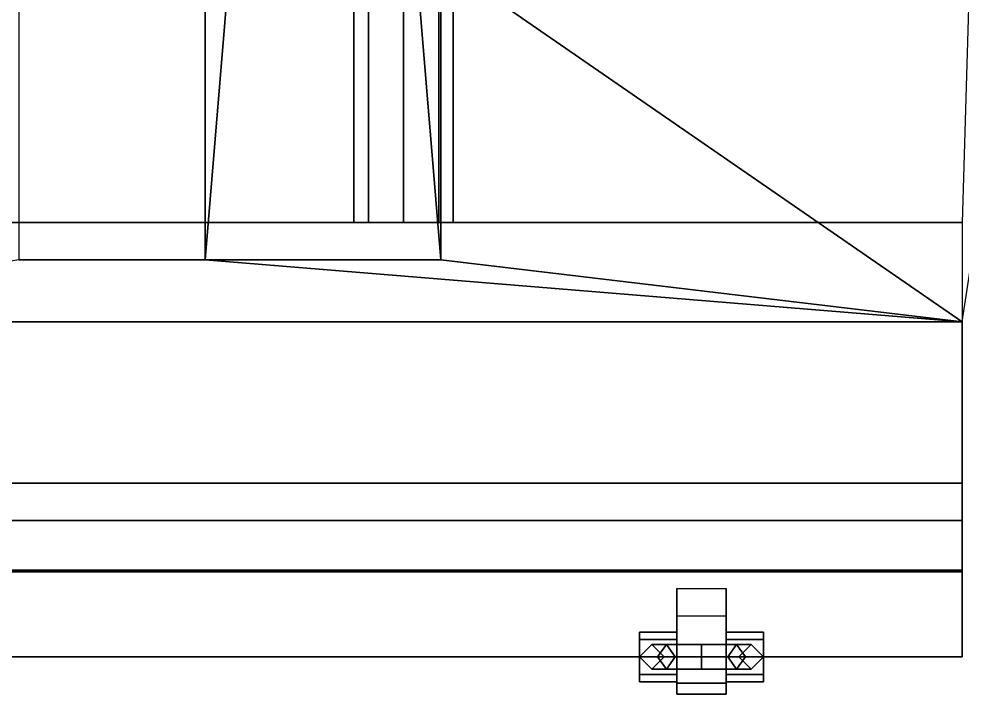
# Model space of a CAD drawing. Header units: millimetres. Extents: x -0.9 to 1.2, y -2.1 to 13.
# Drawn here: x -0.23 to 0.53, y -1.96 to -1.416 of the extents above; entities that cross this region are included whole.
import ezdxf

# ---------------------------------------------------------------- set-up
doc = ezdxf.new("R2010")
doc.units = ezdxf.units.MM
doc.layers.add('gun', color=1, linetype='Continuous')

msp = doc.modelspace()

# ---------------------------------------------------------------- linework, layer by layer
for points in [[(0.63, 1.81, 0.35), (0.53, -1.58, 0.35), (-0.53, -1.58, 0.35), (-0.63, 1.81, 0.35)], [(0.11, -1.37, 0.96808), (0.53, -1.66, 0.89), (0.53, -1.66, 0.89), (0.61, -1.14, 1.03)], [(-0.23, -1.61, 0.90346), (-0.08, -1.61, 0.90346), (-0.08, -1.37, 0.96808), (-0.23, -1.37, 0.96808)], [(-0.06, -1.37, 1.03), (-0.08, -1.37, 0.96808), (-0.08, -1.61, 0.90346), (-0.08, -1.61, 0.92)], [(-0.06, -1.37, 1.03), (-0.08, -1.61, 0.92), (0.11, -1.61, 0.92), (0.09, -1.37, 1.03)], [(0.11, -1.61, 0.92), (0.11, -1.61, 0.90346), (0.11, -1.37, 0.96808), (0.09, -1.37, 1.03)], [(0.11, -1.61, 0.90346), (0.53, -1.66, 0.89), (0.53, -1.66, 0.89), (0.11, -1.37, 0.96808)], [(-0.53, -1.82, 0.35), (-0.53, -1.58, 0.35), (0.53, -1.58, 0.35), (0.53, -1.82, 0.35)], [(-0.23, -1.61, 0.90346), (-0.53, -1.66, 0.89), (0.53, -1.66, 0.89), (-0.08, -1.61, 0.90346)], [(-0.08, -1.61, 0.92), (-0.08, -1.61, 0.90346), (0.11, -1.61, 0.90346), (0.11, -1.61, 0.92)], [(-0.08, -1.61, 0.90346), (0.53, -1.66, 0.89), (0.53, -1.66, 0.89), (0.11, -1.61, 0.90346)], [(-0.53, -1.66, 0.89), (-0.53, -1.79, 0.86), (0.53, -1.79, 0.86), (0.53, -1.66, 0.89)], [(-0.53, -1.79, 0.86), (-0.53, -1.86, 0.8), (0.53, -1.86, 0.8), (0.53, -1.79, 0.86)], [(-0.53, -1.86143, 0.39143), (-0.53, -1.82, 0.35), (0.53, -1.82, 0.35), (0.53, -1.86143, 0.39143)], [(-0.53, -1.86, 0.8), (-0.53, -1.93, 0.64), (0.53, -1.93, 0.64), (0.53, -1.86, 0.8)], [(-0.53, -1.93, 0.64), (-0.53, -1.86143, 0.39143), (0.53, -1.86143, 0.39143), (0.53, -1.93, 0.64)], [(0.3, -1.87483, 0.44), (0.3, -1.91586, 0.45586), (0.3, -1.91, 0.47)], [(0.3, -1.87483, 0.44), (0.3, -1.91, 0.47), (0.3, -1.89732, 0.52154)], [(0.3, -1.93, 0.44), (0.3, -1.87483, 0.44), (0.34, -1.87483, 0.44), (0.34, -1.93, 0.44)], [(0.3, -1.93, 0.45), (0.3, -1.91586, 0.45586), (0.3, -1.87483, 0.44), (0.3, -1.93, 0.44)], [(0.34, -1.91, 0.47), (0.34, -1.91, 0.47), (0.34, -1.91586, 0.45586), (0.34, -1.87483, 0.44)], [(0.34, -1.89732, 0.52154), (0.34, -1.89732, 0.52154), (0.34, -1.91, 0.47), (0.34, -1.87483, 0.44)], [(0.34, -1.93, 0.44), (0.34, -1.87483, 0.44), (0.34, -1.91586, 0.45586), (0.34, -1.93, 0.45)], [(0.3, -1.91, 0.47), (0.3, -1.91586, 0.48414), (0.3, -1.89732, 0.52154)], [(0.3, -1.91586, 0.48414), (0.3, -1.93, 0.49), (0.3, -1.93, 0.5), (0.3, -1.89732, 0.52154)], [(0.3, -1.89732, 0.52154), (0.3, -1.93, 0.5), (0.34, -1.93, 0.5), (0.34, -1.89732, 0.52154)], [(0.34, -1.89732, 0.52154), (0.34, -1.89732, 0.52154), (0.34, -1.91586, 0.48414), (0.34, -1.91, 0.47)], [(0.34, -1.89732, 0.52154), (0.34, -1.93, 0.5), (0.34, -1.93, 0.49), (0.34, -1.91586, 0.48414)], [(0.27, -1.91586, 0.48414), (0.27, -1.91, 0.47), (0.27, -1.91586, 0.45586), (0.27, -1.93, 0.45)], [(0.27, -1.91586, 0.45586), (0.27, -1.91, 0.47), (0.3, -1.91, 0.47), (0.3, -1.91586, 0.45586)], [(0.27, -1.91, 0.47), (0.27, -1.91586, 0.48414), (0.3, -1.91586, 0.48414), (0.3, -1.91, 0.47)], [(0.34, -1.91586, 0.45586), (0.34, -1.91, 0.47), (0.37, -1.91, 0.47), (0.37, -1.91586, 0.45586)], [(0.34, -1.91, 0.47), (0.34, -1.91586, 0.48414), (0.37, -1.91586, 0.48414), (0.37, -1.91, 0.47)], [(0.37, -1.94414, 0.48414), (0.37, -1.93, 0.45), (0.37, -1.91586, 0.45586), (0.37, -1.91, 0.47)], [(0.37, -1.93, 0.49), (0.37, -1.94414, 0.48414), (0.37, -1.91, 0.47), (0.37, -1.91586, 0.48414)], [(0.27, -1.93, 0.49), (0.27, -1.91586, 0.48414), (0.27, -1.95, 0.47), (0.27, -1.94414, 0.48414)], [(0.27, -1.91586, 0.48414), (0.27, -1.93, 0.45), (0.27, -1.94414, 0.45586), (0.27, -1.95, 0.47)], [(0.27, -1.93, 0.45), (0.27, -1.91586, 0.45586), (0.3, -1.91586, 0.45586), (0.3, -1.93, 0.45)], [(0.27, -1.91586, 0.48414), (0.27, -1.93, 0.49), (0.3, -1.93, 0.49), (0.3, -1.91586, 0.48414)], [(0.28, -1.92, 0.39), (0.27, -1.93, 0.39), (0.27, -1.93, 0.45), (0.28, -1.92, 0.46)], [(0.27, -1.93, 0.39), (0.28, -1.92, 0.39), (0.29172, -1.92, 0.36172), (0.28464, -1.93, 0.35464)], [(0.29, -1.93, 0.39), (0.28, -1.92, 0.39), (0.28, -1.92, 0.46), (0.29, -1.93, 0.45)], [(0.28, -1.92, 0.39), (0.29, -1.93, 0.39), (0.29879, -1.93, 0.36879), (0.29172, -1.92, 0.36172)], [(0.28464, -1.93, 0.35464), (0.29172, -1.92, 0.36172), (0.32, -1.92, 0.35), (0.32, -1.93, 0.34)], [(0.29172, -1.92, 0.36172), (0.29879, -1.93, 0.36879), (0.32, -1.93, 0.36), (0.32, -1.92, 0.35)], [(0.32, -1.92, 0.35), (0.32, -1.93, 0.36), (0.34121, -1.93, 0.36879), (0.34828, -1.92, 0.36172)], [(0.32, -1.93, 0.34), (0.32, -1.92, 0.35), (0.34828, -1.92, 0.36172), (0.35536, -1.93, 0.35464)], [(0.34, -1.93, 0.45), (0.34, -1.91586, 0.45586), (0.37, -1.91586, 0.45586), (0.37, -1.93, 0.45)], [(0.34, -1.91586, 0.48414), (0.34, -1.93, 0.49), (0.37, -1.93, 0.49), (0.37, -1.91586, 0.48414)], [(0.34828, -1.92, 0.36172), (0.34121, -1.93, 0.36879), (0.35, -1.93, 0.39), (0.36, -1.92, 0.39)], [(0.35536, -1.93, 0.35464), (0.34828, -1.92, 0.36172), (0.36, -1.92, 0.39), (0.37, -1.93, 0.39)], [(0.36, -1.92, 0.39), (0.35, -1.93, 0.39), (0.35, -1.93, 0.45), (0.36, -1.92, 0.46)], [(0.37, -1.93, 0.39), (0.36, -1.92, 0.39), (0.36, -1.92, 0.46), (0.37, -1.93, 0.45)], [(0.27, -1.93, 0.39), (0.28, -1.94, 0.39), (0.28, -1.94, 0.46), (0.27, -1.93, 0.45)], [(0.28, -1.94, 0.39), (0.27, -1.93, 0.39), (0.28464, -1.93, 0.35464), (0.29172, -1.94, 0.36172)], [(0.27, -1.94414, 0.45586), (0.27, -1.93, 0.45), (0.3, -1.93, 0.45), (0.3, -1.94414, 0.45586)], [(0.27, -1.93, 0.49), (0.27, -1.94414, 0.48414), (0.3, -1.94414, 0.48414), (0.3, -1.93, 0.49)], [(0.28, -1.94, 0.39), (0.29, -1.93, 0.39), (0.29, -1.93, 0.45), (0.28, -1.94, 0.46)], [(0.29, -1.93, 0.39), (0.28, -1.94, 0.39), (0.29172, -1.94, 0.36172), (0.29879, -1.93, 0.36879)], [(0.29172, -1.94, 0.36172), (0.28464, -1.93, 0.35464), (0.32, -1.93, 0.34), (0.32, -1.94, 0.35)], [(0.29879, -1.93, 0.36879), (0.29172, -1.94, 0.36172), (0.32, -1.94, 0.35), (0.32, -1.93, 0.36)], [(0.3, -1.93, 0.44), (0.3, -1.95121, 0.44879), (0.3, -1.94414, 0.45586), (0.3, -1.93, 0.45)], [(0.3, -1.95121, 0.49121), (0.3, -1.93, 0.5), (0.3, -1.93, 0.49), (0.3, -1.94414, 0.48414)], [(0.3, -1.95121, 0.44879), (0.3, -1.93, 0.44), (0.34, -1.93, 0.44), (0.34, -1.95121, 0.44879)], [(0.3, -1.93, 0.5), (0.3, -1.95121, 0.49121), (0.34, -1.95121, 0.49121), (0.34, -1.93, 0.5)], [(0.32, -1.94, 0.35), (0.32, -1.93, 0.34), (0.35536, -1.93, 0.35464), (0.34828, -1.94, 0.36172)], [(0.32, -1.93, 0.36), (0.32, -1.94, 0.35), (0.34828, -1.94, 0.36172), (0.34121, -1.93, 0.36879)], [(0.34, -1.95121, 0.44879), (0.34, -1.93, 0.44), (0.34, -1.93, 0.45), (0.34, -1.94414, 0.45586)], [(0.34, -1.93, 0.5), (0.34, -1.95121, 0.49121), (0.34, -1.94414, 0.48414), (0.34, -1.93, 0.49)], [(0.34, -1.94414, 0.45586), (0.34, -1.93, 0.45), (0.37, -1.93, 0.45), (0.37, -1.94414, 0.45586)], [(0.34, -1.93, 0.49), (0.34, -1.94414, 0.48414), (0.37, -1.94414, 0.48414), (0.37, -1.93, 0.49)], [(0.34121, -1.93, 0.36879), (0.34828, -1.94, 0.36172), (0.36, -1.94, 0.39), (0.35, -1.93, 0.39)], [(0.34828, -1.94, 0.36172), (0.35536, -1.93, 0.35464), (0.37, -1.93, 0.39), (0.36, -1.94, 0.39)], [(0.35, -1.93, 0.39), (0.36, -1.94, 0.39), (0.36, -1.94, 0.46), (0.35, -1.93, 0.45)], [(0.36, -1.94, 0.39), (0.37, -1.93, 0.39), (0.37, -1.93, 0.45), (0.36, -1.94, 0.46)], [(0.37, -1.94414, 0.48414), (0.37, -1.95, 0.47), (0.37, -1.94414, 0.45586), (0.37, -1.93, 0.45)], [(0.27, -1.95, 0.47), (0.27, -1.94414, 0.45586), (0.3, -1.94414, 0.45586), (0.3, -1.95, 0.47)], [(0.27, -1.94414, 0.48414), (0.27, -1.95, 0.47), (0.3, -1.95, 0.47), (0.3, -1.94414, 0.48414)], [(0.3, -1.95121, 0.44879), (0.3, -1.96, 0.47), (0.3, -1.95, 0.47), (0.3, -1.94414, 0.45586)], [(0.3, -1.96, 0.47), (0.3, -1.95121, 0.49121), (0.3, -1.94414, 0.48414), (0.3, -1.95, 0.47)], [(0.34, -1.96, 0.47), (0.34, -1.95121, 0.44879), (0.34, -1.94414, 0.45586), (0.34, -1.95, 0.47)], [(0.34, -1.95121, 0.49121), (0.34, -1.96, 0.47), (0.34, -1.95, 0.47), (0.34, -1.94414, 0.48414)], [(0.34, -1.95, 0.47), (0.34, -1.94414, 0.45586), (0.37, -1.94414, 0.45586), (0.37, -1.95, 0.47)], [(0.34, -1.94414, 0.48414), (0.34, -1.95, 0.47), (0.37, -1.95, 0.47), (0.37, -1.94414, 0.48414)], [(0.3, -1.96, 0.47), (0.3, -1.95121, 0.44879), (0.34, -1.95121, 0.44879), (0.34, -1.96, 0.47)], [(0.3, -1.95121, 0.49121), (0.3, -1.96, 0.47), (0.34, -1.96, 0.47), (0.34, -1.95121, 0.49121)]]:
    msp.add_3dface(points)
at = {"layer": 'gun'}
for points in [[(0.05172, -1.22, 14.62828), (0.04, -1.22, 14.6), (0.04, -1.58, 14.6), (0.05172, -1.58, 14.62828)], [(0.04, -1.22, 14.6), (0.05172, -1.22, 14.57172), (0.05172, -1.58, 14.57172), (0.04, -1.58, 14.6)], [(0.08, -1.22, 14.64), (0.05172, -1.22, 14.62828), (0.05172, -1.58, 14.62828), (0.08, -1.58, 14.64)], [(0.05172, -1.22, 14.57172), (0.08, -1.22, 14.56), (0.08, -1.58, 14.56), (0.05172, -1.58, 14.57172)], [(0.10828, -1.22, 14.62828), (0.08, -1.22, 14.64), (0.08, -1.58, 14.64), (0.10828, -1.58, 14.62828)], [(0.08, -1.22, 14.56), (0.10828, -1.22, 14.57172), (0.10828, -1.58, 14.57172), (0.08, -1.58, 14.56)], [(0.12, -1.22, 14.6), (0.10828, -1.22, 14.62828), (0.10828, -1.58, 14.62828), (0.12, -1.58, 14.6)], [(0.10828, -1.22, 14.57172), (0.12, -1.22, 14.6), (0.12, -1.58, 14.6), (0.10828, -1.58, 14.57172)], [(0.08, -1.58, 14.64), (0.05172, -1.58, 14.62828), (0.04, -1.58, 14.6), (0.10828, -1.58, 14.62828)], [(0.10828, -1.58, 14.62828), (0.04, -1.58, 14.6), (0.05172, -1.58, 14.57172), (0.12, -1.58, 14.6)], [(0.12, -1.58, 14.6), (0.05172, -1.58, 14.57172), (0.08, -1.58, 14.56), (0.10828, -1.58, 14.57172)]]:
    msp.add_3dface(points, dxfattribs=at)

doc.saveas('drawing.dxf')
